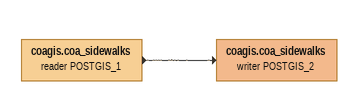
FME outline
coagis.coa_sidewalks (reader POSTGIS_1)
    -> coagis.coa_sidewalks (writer POSTGIS_2)
coagis.coa_sidewalks (writer POSTGIS_2)
